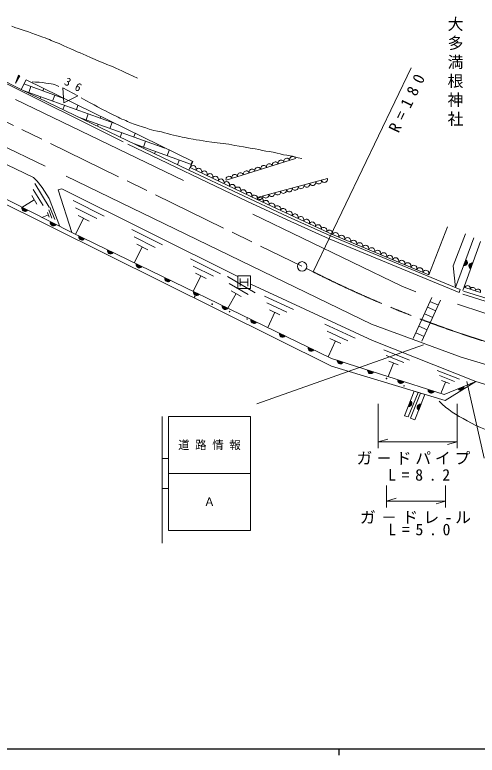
# Model space of a CAD drawing. Units: millimetres, scale not verified. Extents: x 40000 to 680000, y 20000 to 380000.
# Drawn here: x 116696 to 189891, y 204000 to 321049 of the extents above; entities that cross this region are included whole.
import ezdxf
from ezdxf.enums import TextEntityAlignment as Align

# ---------------------------------------------------------------- set-up
doc = ezdxf.new("R2010")
doc.units = ezdxf.units.MM
doc.header["$LTSCALE"] = 1000
doc.linetypes.add('CHAIN', pattern=[18.5, 12, -1.5, 3.5, -1.5])
for name, color, linetype, lineweight in [('M-BGD', 7, 'Continuous', 13), ('M-BMK', 2, 'CHAIN', 13), ('M-BMK-SRVR', 3, 'Continuous', 13), ('M-STR-HTXT', 7, 'Continuous', 13), ('M-STR-STRC', 7, 'Continuous', 13), ('M-TTL-BAND', 7, 'Continuous', 25)]:
    doc.layers.add(name, color=color, linetype=linetype, lineweight=lineweight)
doc.styles.add('@ＭＳ ゴシック', font='')
doc.styles.add('ＭＳ ゴシック', font='')
doc.styles.get('@ＭＳ ゴシック').set_extended_font_data('@MS Gothic')
doc.styles.get('ＭＳ ゴシック').set_extended_font_data('MS Gothic')

msp = doc.modelspace()

# ---------------------------------------------------------------- linework, layer by layer
at = {"layer": 'M-BGD'}
for p, q in [((74917, 330270), (133826, 300952)), ((97111, 319521), (117683, 309247)), ((117377, 311412), (116874, 310385)), ((116977, 310653), (117354, 311424)), ((117023, 310630), (117401, 311401)), ((117331, 311435), (117090, 310945)), ((117424, 311389), (117184, 310899)), ((117193, 311213), (117307, 311446)), ((117333, 311144), (117447, 311378)), ((117683, 309247), (118474, 310781)), ((118474, 310781), (144873, 297850)), ((96199, 309315), (121491, 297142)), ((144263, 296475), (117683, 309247)), ((118001, 309094), (132441, 303908)), ((118128, 310111), (124449, 307841)), ((118924, 308762), (119262, 309704)), ((121145, 309028), (121279, 309401)), ((120702, 307796), (120807, 308086)), ((122689, 307411), (123027, 308352)), ((116801, 307655), (143410, 294836)), ((124327, 306054), (124571, 306734)), ((126453, 306059), (126696, 306735)), ((126755, 304888), (140432, 299976)), ((127998, 304441), (128336, 305383)), ((130218, 304707), (130308, 304958)), ((129764, 303442), (129880, 303765)), ((131763, 303089), (132100, 304031)), ((133389, 301700), (133645, 302414)), ((135527, 301738), (135726, 302292)), ((137071, 300120), (137409, 301062)), ((135509, 300682), (144670, 297392)), ((139292, 300386), (139338, 300515)), ((119651, 295314), (111275, 299323)), ((138826, 299088), (138954, 299445)), ((140836, 298768), (141144, 299626)), ((142450, 297346), (142718, 298092)), ((144873, 297850), (144263, 296475)), ((144601, 297417), (144756, 297849)), ((161136, 298318), (150145, 294895)), ((155037, 292190), (166171, 295153)), ((119851, 294403), (122132, 290641)), ((121165, 290878), (119614, 293436)), ((151893, 279723), (124147, 293560)), ((119788, 291792), (117831, 290605)), ((119377, 292469), (120198, 291115)), ((125918, 291695), (130840, 289240)), ((117826, 290424), (118575, 290044)), ((118620, 290088), (117836, 290486)), ((117845, 290549), (118665, 290133)), ((118495, 290017), (117853, 290343)), ((122260, 290643), (123016, 288684)), ((129660, 288845), (126313, 290514)), ((117879, 290262), (118414, 289991)), ((118298, 289983), (117941, 290163)), ((122011, 289421), (120993, 289028)), ((121875, 289774), (122147, 289069)), ((122582, 288876), (122068, 290209)), ((126707, 289334), (128479, 288450)), ((122322, 288144), (123072, 287764)), ((123117, 287808), (122332, 288207)), ((122341, 288269), (123162, 287853)), ((122991, 287738), (122349, 288063)), ((122375, 287983), (122910, 287711)), ((127593, 288892), (126317, 286333)), ((122794, 287703), (122437, 287884)), ((135224, 287084), (140056, 284674)), ((182217, 279957), (185164, 287536)), ((126832, 285885), (127588, 285519)), ((127633, 285564), (126840, 285947)), ((126849, 286010), (127677, 285609)), ((127508, 285491), (126860, 285804)), ((126888, 285724), (127428, 285463)), ((127312, 285452), (126952, 285627)), ((138897, 284287), (135611, 285926)), ((186450, 277952), (189376, 285786)), ((135999, 284767), (137739, 283899)), ((190412, 285234), (187604, 277477)), ((131370, 283688), (132126, 283323)), ((132170, 283368), (131378, 283751)), ((131386, 283814), (132214, 283413)), ((132046, 283295), (131398, 283608)), ((131426, 283528), (131966, 283267)), ((131850, 283256), (131489, 283431)), ((136869, 284333), (135616, 281820)), ((144529, 282474), (149272, 280109)), ((187808, 281417), (188130, 282279)), ((188179, 282239), (187871, 281415)), ((187934, 281413), (188228, 282200)), ((188263, 282122), (188012, 281448)), ((135907, 281492), (136663, 281126)), ((136707, 281172), (135915, 281555)), ((135924, 281618), (136752, 281217)), ((136583, 281098), (135935, 281412)), ((135963, 281332), (136503, 281071)), ((136387, 281060), (136027, 281234)), ((148135, 279728), (144910, 281337)), ((188089, 281483), (188299, 282045)), ((188320, 281931), (188180, 281556)), ((188601, 281290), (188737, 281666)), ((188828, 281739), (188623, 281175)), ((188659, 281098), (188905, 281775)), ((188981, 281811), (188695, 281022)), ((188745, 280982), (189045, 281810)), ((189108, 281808), (188795, 280943)), ((146144, 279774), (144914, 277307)), ((145290, 280199), (146998, 279348)), ((140445, 279296), (141201, 278930)), ((141245, 278975), (140453, 279359)), ((140461, 279422), (141289, 279021)), ((141121, 278902), (140473, 279216)), ((140500, 279136), (141041, 278874)), ((140924, 278864), (140564, 279038)), ((150348, 279667), (154761, 277111)), ((152393, 279364), (152393, 278164)), ((152393, 278764), (153593, 278764)), ((153593, 279364), (153593, 278164)), ((153646, 276814), (150645, 278552)), ((150942, 277437), (152531, 276517)), ((190410, 277124), (187957, 277938)), ((144982, 277100), (145738, 276734)), ((145782, 276779), (144990, 277163)), ((144999, 277225), (145827, 276825)), ((145658, 276706), (145010, 277020)), ((145038, 276940), (145578, 276678)), ((145462, 276668), (145102, 276842)), ((151737, 276977), (150407, 274682)), ((156207, 276578), (160837, 274440)), ((159754, 274042), (156605, 275495)), ((149520, 274904), (150276, 274538)), ((150320, 274583), (149528, 274967)), ((149536, 275029), (150364, 274629)), ((150196, 274510), (149548, 274824)), ((149575, 274744), (150115, 274482)), ((149999, 274472), (149639, 274646)), ((157838, 274027), (156726, 271619)), ((157004, 274412), (158671, 273643)), ((154858, 272387), (154065, 272770)), ((154073, 272833), (154902, 272432)), ((154057, 272708), (154813, 272342)), ((154733, 272314), (154085, 272628)), ((154113, 272547), (154653, 272286)), ((154537, 272276), (154177, 272450)), ((165751, 272140), (170563, 269919)), ((158595, 270512), (159351, 270146)), ((159395, 270191), (158603, 270574)), ((158611, 270637), (159439, 270236)), ((159271, 270118), (158623, 270431)), ((169438, 269504), (166166, 271015)), ((158650, 270351), (159191, 270090)), ((159074, 270079), (158714, 270254)), ((167447, 269490), (166292, 266987)), ((166580, 269889), (168313, 269090)), ((163132, 268315), (163888, 267949)), ((163932, 267995), (163140, 268378)), ((163149, 268441), (163977, 268040)), ((163808, 267922), (163160, 268235)), ((163188, 268155), (163728, 267894)), ((163612, 267883), (163252, 268058)), ((175108, 268103), (179195, 266473)), ((178280, 266080), (175501, 267188)), ((167745, 266371), (168621, 266089)), ((168584, 266038), (167746, 266307)), ((167747, 266244), (168546, 265987)), ((168471, 265948), (167785, 266168)), ((167824, 266093), (168395, 265909)), ((168282, 265883), (167901, 266005)), ((176630, 265980), (175782, 263855)), ((175894, 266274), (177366, 265687)), ((172544, 264827), (173420, 264545)), ((173383, 264494), (172545, 264764)), ((172546, 264701), (173345, 264443)), ((173270, 264405), (172584, 264625)), ((172623, 264550), (173194, 264366)), ((183577, 264829), (187107, 263422)), ((173081, 264339), (172700, 264462)), ((186317, 263082), (183917, 264039)), ((177343, 263284), (178219, 263002)), ((178182, 262951), (177344, 263220)), ((177345, 263157), (178144, 262900)), ((178069, 262861), (177383, 263082)), ((177422, 263006), (177993, 262822)), ((177880, 262796), (177499, 262918)), ((184891, 262996), (184159, 261161)), ((184256, 263249), (185527, 262743)), ((186915, 261877), (187765, 262228)), ((178362, 257655), (179889, 261554)), ((180557, 261351), (178951, 257466)), ((179317, 257272), (180922, 261240)), ((181606, 261033), (180024, 257001)), ((182142, 261740), (183018, 261458)), ((182981, 261408), (182143, 261677)), ((182143, 261614), (182943, 261356)), ((182868, 261318), (182182, 261538)), ((182221, 261463), (182792, 261279)), ((182679, 261252), (182298, 261375)), ((187769, 262165), (186956, 261829)), ((186998, 261781), (187774, 262102)), ((187741, 262023), (187076, 261749)), ((187154, 261716), (187709, 261945)), ((187639, 261851), (187270, 261699)), ((179014, 259154), (179349, 260011)), ((179398, 259970), (179077, 259151)), ((179140, 259148), (179447, 259930)), ((179480, 259852), (179218, 259182)), ((179296, 259216), (179515, 259774)), ((179534, 259659), (179388, 259287)), ((180407, 258962), (180553, 259335)), ((180645, 259406), (180426, 258847)), ((180460, 258770), (180723, 259440)), ((180801, 259474), (180494, 258692)), ((180543, 258651), (180864, 259471)), ((180927, 259467), (180591, 258611))]:
    msp.add_line(p, q, dxfattribs=at)
for points in [[(116222, 319241), (116707, 319055), (117214, 318871), (118022, 318622), (118863, 318367), (119416, 318171), (119989, 317957), (120560, 317748), (121155, 317532), (121516, 317399), (121886, 317249), (122166, 317121), (122457, 316987), (123076, 316742), (123724, 316498), (124375, 316209), (125046, 315893), (125591, 315649), (126161, 315403), (126587, 315222), (127030, 315035), (127503, 314834), (127994, 314623), (128681, 314323), (129394, 314008), (130013, 313740), (130659, 313465), (131251, 313217), (131868, 312962), (132267, 312799), (132679, 312623), (133156, 312401), (133651, 312166), (134185, 311927), (134741, 311680), (135408, 311368), (136096, 311032)], [(119433, 310439), (119994, 310426), (120576, 310392), (121096, 310335), (121636, 310263), (122030, 310210), (122438, 310145), (122753, 310076), (123074, 309980), (123366, 309861), (123663, 309720)], [(127227, 307912), (127968, 307510), (128735, 307086), (129259, 306791), (129808, 306491), (130462, 306158), (131142, 305811), (131538, 305594), (131956, 305379), (132356, 305204), (132766, 305010), (133038, 304847), (133326, 304686), (133656, 304560), (134004, 304436), (134258, 304317), (134519, 304186), (135033, 303960), (135580, 303758), (136235, 303545), (136920, 303331), (137437, 303163), (137975, 302992), (138344, 302885), (138730, 302784), (139304, 302658), (139901, 302527), (140370, 302405), (140855, 302268), (141320, 302139), (141807, 302018), (142315, 301915), (142843, 301810), (143207, 301726), (143586, 301637), (144239, 301502), (144923, 301381), (145412, 301300), (145921, 301216), (146488, 301122), (147078, 301027), (147898, 300910), (148753, 300798), (149203, 300738), (149672, 300680), (150112, 300631), (150568, 300574), (151042, 300498), (151534, 300409), (152203, 300292), (152898, 300171), (153412, 300075), (153948, 299987), (154346, 299935), (154758, 299876), (155328, 299757), (155918, 299618), (156432, 299513), (156968, 299416), (157583, 299310), (158219, 299185), (158715, 299059), (159233, 298937), (159759, 298853), (160305, 298760), (160641, 298677), (160989, 298584), (161553, 298457), (162144, 298348)], [(184838, 260051), (166826, 265521), (95550, 300867), (94622, 304381), (95087, 304338)], [(95087, 304338), (96191, 301594), (125730, 286618), (166816, 266733), (184637, 261001), (189647, 263070), (184838, 260051)], [(134616, 300576), (153530, 291557), (159824, 288635), (166457, 285648)], [(144263, 296475), (159989, 289113), (166657, 286110), (187203, 277597)], [(182217, 279957), (166984, 286292), (155071, 291856), (144466, 296932)], [(123822, 287578), (122115, 292003), (121050, 293758), (120216, 294736), (119651, 295314)], [(124803, 295539), (173172, 272161), (187345, 266941), (204338, 261886)], [(124147, 293560), (123558, 293394), (125730, 286618)], [(154370, 289511), (177946, 278160), (180185, 277262)], [(187203, 277597), (187010, 277132), (166457, 285648)], [(186450, 277952), (186063, 281340), (188015, 286412)], [(154041, 278479), (173337, 269574), (189647, 263070), (203014, 259000)], [(232633, 267748), (226232, 268484), (217290, 269544), (206334, 271560), (196528, 274103), (187590, 276904)], [(187740, 277381), (196665, 274584), (206442, 272048), (217365, 270039), (226291, 268981), (232690, 268244)], [(186775, 275308), (199257, 271188), (208338, 268941), (217644, 267457), (224208, 266603), (232615, 265884)], [(183851, 259981), (184334, 259491), (184863, 259015), (185383, 258629), (185945, 258255), (186472, 257909), (187027, 257564), (187657, 257222), (188316, 256874), (188969, 256510), (189651, 256137), (190407, 255781), (191219, 255469), (191252, 255458), (191285, 255447), (192159, 255195), (193048, 255003), (193272, 254963), (193541, 254917), (194364, 254796), (195221, 254687), (196361, 254550), (197546, 254411)]]:
    msp.add_lwpolyline(points, dxfattribs=at)
for points in [[(117295, 311481), (116817, 310268), (117482, 311390)], [(124446, 307130), (124278, 309484), (126659, 308224)], [(118728, 290168), (118638, 290079), (118540, 290017), (118405, 289973), (118289, 289965), (118164, 289983), (118021, 290056), (117932, 290146), (117870, 290244), (117826, 290379), (117818, 290495), (117836, 290620)], [(123224, 287888), (123135, 287800), (123036, 287737), (122901, 287694), (122785, 287685), (122660, 287704), (122517, 287776), (122428, 287866), (122366, 287965), (122322, 288099), (122314, 288216), (122332, 288341)], [(127739, 285646), (127651, 285555), (127553, 285491), (127419, 285445), (127303, 285435), (127178, 285451), (127034, 285520), (126943, 285609), (126879, 285706), (126833, 285840), (126823, 285956), (126839, 286082)], [(132276, 283450), (132188, 283359), (132090, 283295), (131957, 283249), (131841, 283238), (131715, 283255), (131571, 283324), (131481, 283413), (131417, 283510), (131370, 283644), (131360, 283760), (131376, 283885)], [(188088, 282337), (188186, 282258), (188259, 282167), (188317, 282038), (188339, 281924), (188334, 281797), (188278, 281647), (188199, 281549), (188107, 281476), (187979, 281417), (187864, 281396), (187738, 281401)], [(136814, 281254), (136725, 281163), (136628, 281099), (136494, 281053), (136378, 281042), (136253, 281058), (136109, 281128), (136018, 281216), (135954, 281314), (135908, 281448), (135897, 281564), (135914, 281689)], [(188837, 280885), (188738, 280963), (188665, 281054), (188605, 281182), (188582, 281297), (188586, 281423), (188640, 281573), (188718, 281673), (188809, 281746), (188937, 281806), (189051, 281829), (189178, 281825)], [(151993, 277764), (151993, 279764), (153993, 279764), (153993, 277764)], [(141351, 279057), (141263, 278967), (141165, 278903), (141032, 278856), (140916, 278846), (140790, 278862), (140646, 278932), (140556, 279020), (140492, 279118), (140445, 279251), (140435, 279368), (140451, 279493)], [(145889, 276861), (145801, 276771), (145703, 276707), (145569, 276660), (145453, 276650), (145328, 276666), (145184, 276736), (145093, 276824), (145029, 276922), (144983, 277055), (144972, 277171), (144989, 277297)], [(150426, 274665), (150338, 274574), (150240, 274511), (150107, 274464), (149991, 274454), (149865, 274470), (149721, 274540), (149631, 274628), (149567, 274725), (149520, 274859), (149510, 274975), (149526, 275101)], [(154964, 272469), (154875, 272378), (154778, 272314), (154644, 272268), (154528, 272257), (154403, 272274), (154259, 272343), (154168, 272432), (154104, 272529), (154058, 272663), (154047, 272779), (154064, 272905)], [(159501, 270273), (159413, 270182), (159315, 270118), (159182, 270072), (159066, 270061), (158940, 270078), (158796, 270147), (158706, 270236), (158642, 270333), (158595, 270467), (158585, 270583), (158601, 270708)], [(164039, 268077), (163950, 267986), (163853, 267922), (163719, 267876), (163603, 267865), (163478, 267881), (163334, 267951), (163243, 268040), (163179, 268137), (163133, 268271), (163122, 268387), (163139, 268512)], [(168678, 266134), (168603, 266032), (168515, 265955), (168389, 265890), (168276, 265864), (168149, 265862), (167997, 265911), (167895, 265986), (167818, 266074), (167753, 266200), (167727, 266313), (167726, 266440)], [(173476, 264590), (173402, 264488), (173314, 264411), (173188, 264347), (173075, 264320), (172948, 264319), (172796, 264368), (172694, 264443), (172617, 264531), (172552, 264656), (172526, 264770), (172525, 264896)], [(178276, 263047), (178201, 262945), (178113, 262868), (177987, 262803), (177873, 262777), (177747, 262776), (177595, 262824), (177493, 262899), (177416, 262987), (177351, 263113), (177325, 263226), (177324, 263353)], [(187779, 262299), (187788, 262172), (187771, 262057), (187716, 261927), (187647, 261833), (187551, 261750), (187403, 261689), (187277, 261680), (187162, 261697), (187031, 261752), (186938, 261821), (186855, 261917)], [(178362, 257655), (179889, 261554), (180557, 261351), (178951, 257466)], [(181606, 261033), (180024, 257001), (179317, 257272), (180922, 261240)], [(183074, 261503), (183000, 261401), (182912, 261324), (182786, 261260), (182672, 261233), (182546, 261232), (182394, 261281), (182292, 261356), (182215, 261444), (182150, 261569), (182124, 261683), (182122, 261810)], [(179308, 260070), (179405, 259989), (179476, 259897), (179533, 259767), (179553, 259652), (179546, 259526), (179488, 259377), (179407, 259280), (179314, 259209), (179185, 259152), (179070, 259132), (178943, 259139)], [(180632, 258552), (180535, 258633), (180464, 258725), (180408, 258855), (180388, 258970), (180395, 259096), (180453, 259245), (180534, 259342), (180627, 259413), (180756, 259470), (180871, 259489), (180998, 259483)]]:
    msp.add_lwpolyline(points, close=True, dxfattribs=at)
for centre in [(145179, 276485), (147939, 275310), (150699, 274134), (153459, 272959), (175541, 263556), (178301, 262381)]:
    msp.add_circle(centre, 50, dxfattribs=at)
for centre, radius, start, end in [((160678, 298176), 480, 17.30276, 197.30276), ((157015, 297034), 480, 17.30276, 197.30276), ((157931, 297320), 480, 17.30276, 197.30276), ((158847, 297605), 480, 17.30276, 197.30276), ((159762, 297891), 480, 17.30276, 197.30276), ((144908, 296721), 490, 334.41827, 154.41827), ((145791, 296298), 490, 334.41827, 154.41827), ((146675, 295875), 490, 334.41827, 154.41827), ((153351, 295893), 480, 17.30276, 197.30276), ((154267, 296178), 480, 17.30276, 197.30276), ((155183, 296464), 480, 17.30276, 197.30276), ((156099, 296749), 480, 17.30276, 197.30276), ((147559, 295452), 490, 334.41827, 154.41827), ((148443, 295029), 490, 334.41827, 154.41827), ((149326, 294605), 490, 334.41827, 154.41827), ((150603, 295037), 480, 17.30276, 197.30276), ((151519, 295323), 480, 17.30276, 197.30276), ((152435, 295608), 480, 17.30276, 197.30276), ((165708, 295030), 480, 194.90375, 14.90378), ((150210, 294182), 490, 334.41827, 154.41827), ((151094, 293759), 490, 334.41827, 154.41827), ((151978, 293336), 490, 334.41827, 154.41827), ((161068, 293795), 480, 194.90375, 14.90378), ((161996, 294042), 480, 194.90375, 14.90378), ((162924, 294289), 480, 194.90375, 14.90378), ((163852, 294536), 480, 194.90375, 14.90378), ((164780, 294783), 480, 194.90375, 14.90378), ((152861, 292913), 490, 334.41827, 154.41827), ((153745, 292490), 490, 334.41827, 154.41827), ((156429, 292560), 480, 194.90375, 14.90378), ((157356, 292807), 480, 194.90375, 14.90378), ((158284, 293054), 480, 194.90375, 14.90378), ((159212, 293301), 480, 194.90375, 14.90378), ((160140, 293548), 480, 194.90375, 14.90378), ((154629, 292067), 490, 334.41827, 154.41827), ((155501, 292314), 480, 194.90375, 14.90378), ((155529, 291642), 506, 334.96832, 154.96832), ((156445, 291214), 506, 334.96832, 154.96832), ((157362, 290786), 506, 334.96832, 154.96832), ((158278, 290358), 506, 334.96832, 154.96832), ((159194, 289930), 506, 334.96832, 154.96832), ((160111, 289502), 506, 334.96832, 154.96832), ((161027, 289074), 506, 334.96832, 154.96832), ((161944, 288646), 506, 334.96832, 154.96832), ((162860, 288218), 506, 334.96832, 154.96832), ((163777, 287790), 506, 334.96832, 154.96832), ((164693, 287362), 506, 334.96832, 154.96832), ((165609, 286934), 506, 334.96832, 154.96832), ((166526, 286506), 506, 334.96832, 154.96832), ((167460, 286094), 516, 337.42035, 157.42035), ((168412, 285698), 516, 337.42035, 157.42035), ((169364, 285302), 516, 337.42035, 157.42035), ((170316, 284906), 516, 337.42035, 157.42035), ((171268, 284510), 516, 337.42035, 157.42035), ((172220, 284115), 516, 337.42035, 157.42035), ((173173, 283719), 516, 337.42035, 157.42035), ((174125, 283323), 516, 337.42035, 157.42035), ((175077, 282927), 516, 337.42035, 157.42035), ((176029, 282531), 516, 337.42035, 157.42035), ((176981, 282135), 516, 337.42035, 157.42035), ((177933, 281739), 516, 337.42035, 157.42035), ((178885, 281343), 516, 337.42035, 157.42035), ((179837, 280947), 516, 337.42035, 157.42035), ((180789, 280551), 516, 337.42035, 157.42035), ((181741, 280155), 516, 337.42035, 157.42035), ((188366, 277802), 431, 341.63989, 161.63989), ((189183, 277531), 431, 341.63989, 161.63989), ((190001, 277259), 431, 341.63989, 161.63989)]:
    msp.add_arc(centre, radius, start, end, dxfattribs=at)
at = {"layer": 'M-BMK'}
for p, q in [((72451, 325055), (162145, 281290)), ((162851, 280945), (163919, 280422))]:
    msp.add_line(p, q, dxfattribs=at)
msp.add_arc((244825, 441215), 180000, 243.28994, 270.09545, dxfattribs=at)
at = {"layer": 'M-BMK-SRVR'}
msp.add_circle((162177, 281274), 750, dxfattribs=at)
at = {"layer": 'M-STR-HTXT'}
for p, q in [((163919, 280422), (179441, 312674)), ((174239, 259525), (174239, 252555)), ((186714, 252555), (186714, 259525)), ((174239, 253555), (175739, 253975)), ((174239, 253555), (186714, 253555)), ((186714, 253555), (185214, 253135)), ((175541, 246652), (175541, 243179)), ((184891, 246652), (184891, 243179)), ((175541, 244179), (177041, 244610)), ((175541, 244179), (184891, 244179)), ((184891, 244179), (183391, 243747))]:
    msp.add_line(p, q, dxfattribs=at)
at = {"layer": 'M-STR-STRC'}
for p, q in [((179765, 269896), (182711, 276364)), ((184105, 275933), (181146, 269436)), ((182410, 275702), (183743, 275138)), ((182014, 274833), (183348, 274270)), ((181530, 273773), (182864, 273209)), ((180640, 271818), (181974, 271254)), ((180164, 270773), (181498, 270210)), ((155008, 259546), (181370, 268871)), ((188267, 263066), (191004, 250963)), ((140008, 257546), (140008, 237546)), ((141008, 257546), (154008, 257546)), ((141008, 257546), (141008, 239546)), ((154008, 257546), (154008, 239546)), ((140008, 250921), (141008, 250921)), ((141008, 248546), (154008, 248546)), ((140008, 246171), (141008, 246171)), ((141008, 239546), (154008, 239546))]:
    msp.add_line(p, q, dxfattribs=at)
at = {"layer": 'M-TTL-BAND'}
for p, q in [((40000, 205000), (579000, 205000)), ((168000, 205000), (168000, 204000))]:
    msp.add_line(p, q, dxfattribs=at)

# ---------------------------------------------------------------- texts
at = {"layer": 'M-BGD', "attachment_point": 7}
for s, insert, char_height, rotation, style in [('\\T1.2;大多満根神社', (185256, 320868), 1833, 270, '@ＭＳ ゴシック'), ('\\T2.06;36', (124389, 310053), 1320, 333.4, 'ＭＳ ゴシック')]:
    msp.add_mtext(s, dxfattribs=dict(at, insert=insert, char_height=char_height, rotation=rotation, style=style))
at = {"layer": 'M-STR-HTXT', "insert": (177464, 302242), "char_height": 1833, "attachment_point": 7, "rotation": 64.3, "style": 'ＭＳ ゴシック'}
msp.add_mtext('\\T1.72;R=180', dxfattribs=at)
at = {"layer": 'M-STR-HTXT', "char_height": 1833, "attachment_point": 7, "style": 'ＭＳ ゴシック'}
for s, insert in [('\\T1.24;ガ－ドパイプ', (170792, 249934)), ('\\T1.72;L=8.2', (175783, 247371)), ('\\T1.34;ガ－ドレ-ル\\~', (171331, 240581)), ('\\T1.72;L=5.0', (175828, 238738))]:
    msp.add_mtext(s, dxfattribs=dict(at, insert=insert))
at = {"layer": 'M-STR-STRC', "style": 'ＭＳ ゴシック'}
for s, p in [('道 路 情 報', (147508, 253046)), ('Ａ', (147508, 244046))]:
    msp.add_text(s, height=1320, dxfattribs=at).set_placement(p, align=Align.MIDDLE_CENTER)

doc.saveas('drawing.dxf')
